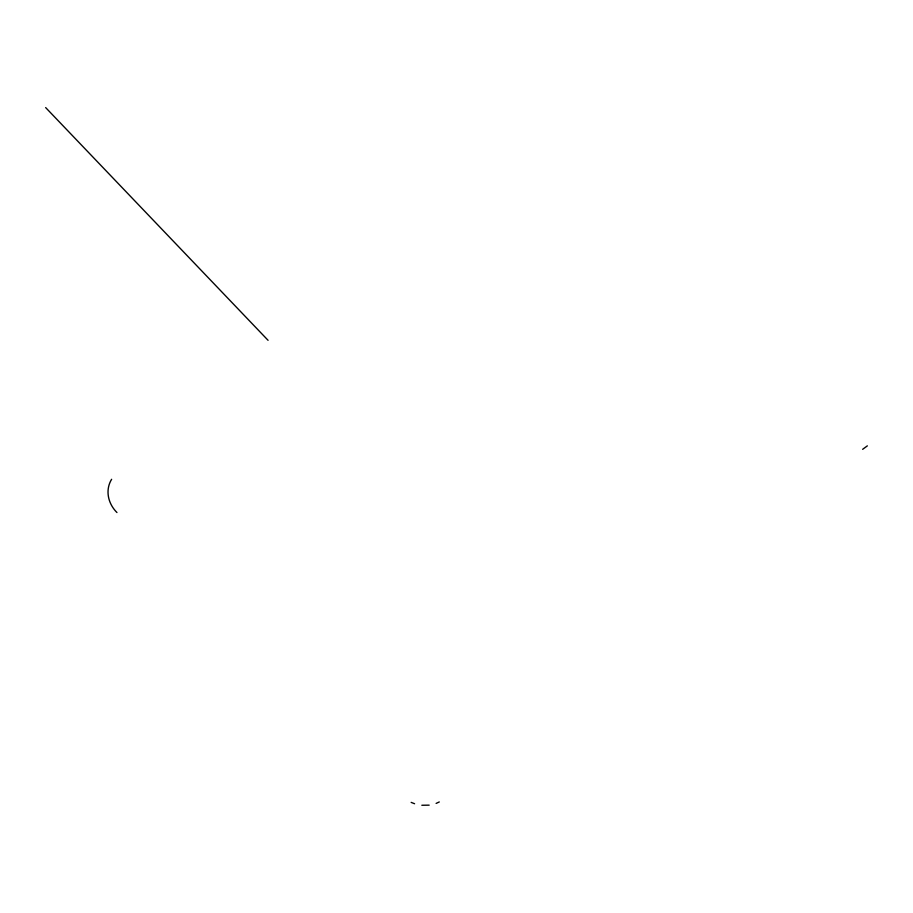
<?xml version="1.0" encoding="UTF-8"?>
<svg xmlns="http://www.w3.org/2000/svg" width="913" height="913" viewBox="0 0 913 913"><rect width="100%" height="100%" fill="white"/><g stroke="black" fill="none" stroke-linecap="round" stroke-linejoin="round"><path stroke-width="1.37" d="M862.637 449.31L867.35 445.864M436.117 803.406L439.29 801.956M429.167 805.152L421.829 805.255M411.158 802.39L414.593 803.737M45.65 107.586L268.08 340.321M116.955 512.535A29.935 26.58 28.9 0 1 111.626 479.291"/></g></svg>
